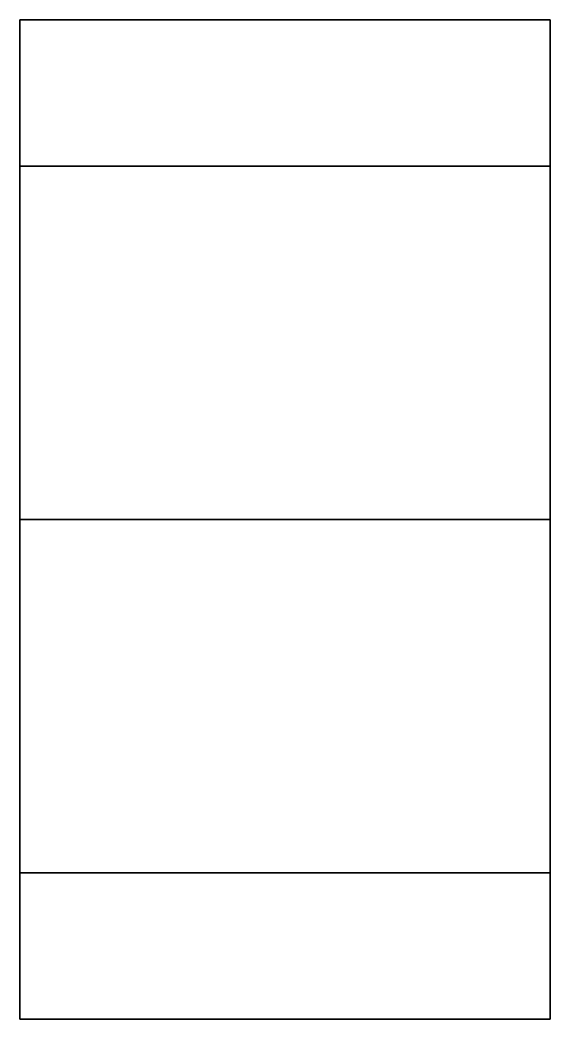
# Model space of a CAD drawing. Extents: x -1.57 to 1.57, y -0.32 to 0.32.
# Drawn here: x -1.57 to -1.23, y -0.32 to 0.32 of the extents above.
import ezdxf

# ---------------------------------------------------------------- set-up
doc = ezdxf.new("R2010")
doc.units = 0
doc.layers.add('WHEELS', color=2, linetype='CONTINUOUS')

msp = doc.modelspace()

# ---------------------------------------------------------------- linework, layer by layer
at = {"layer": 'WHEELS'}
for points in [[(-1.57, -0.22627, 0.22627), (-1.57, 0, 0.32), (-1.57, 0.22627, 0.22627), (-1.57, 0.32)], [(-1.57, -0.32), (-1.57, -0.22627, 0.22627), (-1.57, 0.32), (-1.57, 0.22627, -0.22627)], [(-1.23, 0.22627, 0.22627), (-1.23, 0.32), (-1.57, 0.32), (-1.57, 0.22627, 0.22627)], [(-1.23, 0.32), (-1.23, 0.22627, -0.22627), (-1.57, 0.22627, -0.22627), (-1.57, 0.32)], [(-1.23, 0.22627, -0.22627), (-1.23, 0.32), (-1.23, 0.22627, 0.22627), (-1.23, 0, 0.32)], [(-1.57, -0.22627, -0.22627), (-1.57, -0.32), (-1.57, 0.22627, -0.22627), (-1.57, 0, -0.32)], [(-1.23, 0.22627, -0.22627), (-1.23, 0, -0.32), (-1.57, 0, -0.32), (-1.57, 0.22627, -0.22627)], [(-1.23, 0, 0.32), (-1.23, 0.22627, 0.22627), (-1.57, 0.22627, 0.22627), (-1.57, 0, 0.32)], [(-1.23, 0, -0.32), (-1.23, 0.22627, -0.22627), (-1.23, 0, 0.32), (-1.23, -0.22627, 0.22627)], [(-1.23, 0, -0.32), (-1.23, -0.22627, -0.22627), (-1.57, -0.22627, -0.22627), (-1.57, 0, -0.32)], [(-1.23, -0.22627, 0.22627), (-1.23, 0, 0.32), (-1.57, 0, 0.32), (-1.57, -0.22627, 0.22627)], [(-1.23, -0.22627, -0.22627), (-1.23, 0, -0.32), (-1.23, -0.22627, 0.22627), (-1.23, -0.32)], [(-1.23, -0.32), (-1.23, -0.22627, 0.22627), (-1.57, -0.22627, 0.22627), (-1.57, -0.32)], [(-1.23, -0.22627, -0.22627), (-1.23, -0.32), (-1.57, -0.32), (-1.57, -0.22627, -0.22627)]]:
    msp.add_3dface(points, dxfattribs=at)

doc.saveas('drawing.dxf')
